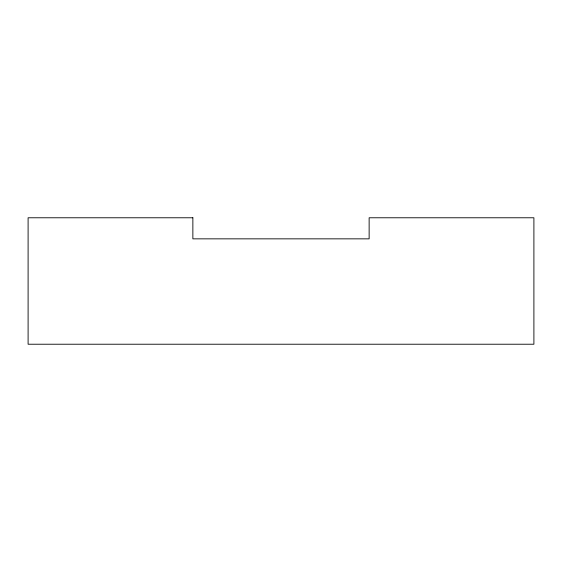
<?xml version="1.0" encoding="UTF-8"?>
<svg xmlns="http://www.w3.org/2000/svg" width="562" height="562" viewBox="0 0 562 562"><rect width="100%" height="100%" fill="white"/><g stroke="black" fill="none" stroke-linecap="round" stroke-linejoin="round"><path stroke-width="0.84" d="M192.864 217.775L28.1 217.775L28.1 344.225L533.9 344.225L533.9 217.775L369.136 217.775L369.136 238.85L192.864 238.85L192.864 217.775"/></g></svg>
